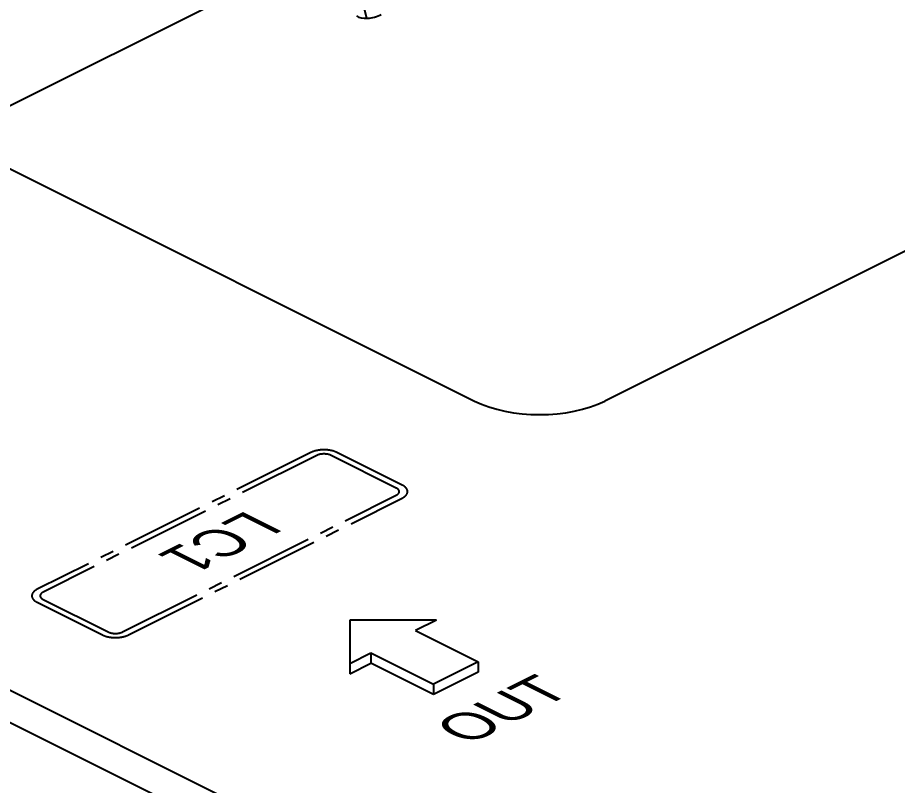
# Model space of a CAD drawing. Header units: millimetres. Extents: x 29838256 to 30236675, y -914750 to -833241.
# Drawn here: x 30209595 to 30214369, y -863309 to -859141 of the extents above; entities that cross this region are included whole.
import ezdxf
from ezdxf.enums import TextEntityAlignment as Align

# ---------------------------------------------------------------- set-up
doc = ezdxf.new("R2010")
doc.units = ezdxf.units.MM
doc.header["$LTSCALE"] = 600
doc.header["$MEASUREMENT"] = 0
doc.linetypes.add('CENTER2', pattern=[1.125, 0.75, -0.125, 0.125, -0.125])
for name, color, linetype in [('e-plan', 9, 'CONTINUOUS'), ('Parking-E', 7, 'CONTINUOUS'), ('Parking-S', 3, 'CONTINUOUS')]:
    doc.layers.add(name, color=color, linetype=linetype)
doc.styles.add('돋움', font='Dotum.TTF')

msp = doc.modelspace()

# ---------------------------------------------------------------- linework, layer by layer
at = {"layer": 'e-plan', "extrusion": (0, -0.866025, 0.5)}
for p, q in [((30209209.6, -859790.2, -10807.2), (30214633.3, -857078.4, -6110.2)), ((30218368.1, -858428.9, -8449.2), (30212781.1, -861222.4, -13287.8)), ((30209209.6, -859790.2, -10807.2), (30212073.9, -861222.4, -13287.8)), ((30209351, -862689.9, -15829.5), (30216778.9, -866403.8, -22262.3)), ((30210800.8, -863591.6, -17391.4), (30209386.4, -862884.4, -16166.4))]:
    msp.add_line(p, q, dxfattribs=at)
at = {"layer": 'e-plan', "elevation": -8890.4}
msp.add_lwpolyline([(30211451.8, -858997.2), (30211487.7, -859142.9)], dxfattribs=at)
at = {"layer": 'e-plan', "extrusion": (0.206947, -0.840936, 0.5)}
msp.add_arc((29130969.2, -4034442.9, 6970207.6), 100, 204.3664, 294.3664, dxfattribs=at)
at = {"layer": 'e-plan', "extrusion": (0, -0.866025, 0.5)}
msp.add_arc((30212427.5, -441765.1, 739196.6), 500.1, 225, 315, dxfattribs=at)
at = {"layer": 'Parking-E', "color": 6}
for p, q in [((30211397.3, -862411.2, -12328.1), (30211397.3, -862646.7, -12328.1)), ((30211868.1, -862411.2, -12327.7), (30211397.3, -862411.2, -12327.7)), ((30211753.5, -862468.6, -12427), (30212093.3, -862638.5, -12721.3)), ((30211512.4, -862589.1, -12635.7), (30211852.3, -862759, -12930)), ((30211512.4, -862589.1, -12635.7), (30211512.4, -862645, -12635.7)), ((30211397.3, -862646.7, -12735.4), (30211397.3, -862702.6, -12735.4)), ((30211852.3, -862814.9, -12930), (30211512.4, -862645, -12635.7)), ((30212093.3, -862638.5, -12721.3), (30211852.3, -862759, -12930)), ((30212093.3, -862638.5, -12721.3), (30212093.3, -862694.4, -12721.3)), ((30212093.3, -862694.4, -12740.7), (30211852.3, -862814.9, -12949.4)), ((30211852.3, -862759, -12930), (30211852.3, -862814.9, -12930))]:
    msp.add_line(p, q, dxfattribs=at)
at = {"layer": 'Parking-E', "color": 6, "extrusion": (0, -0.866025, 0.5)}
for p, q in [((30211868.1, -862411.2, -12327.7), (30211753.5, -862468.6, -12427)), ((30211868.1, -862411.2, -12327.7), (30211753.5, -862468.6, -12427)), ((30211868.1, -862411.2, -12327.7), (30211753.5, -862468.6, -12427)), ((30211868.1, -862411.2, -12327.7), (30211753.5, -862468.6, -12427)), ((30211397.3, -862646.7, -12735.4), (30211512.4, -862589.1, -12635.7)), ((30211397.3, -862702.6, -12735.4), (30211512.4, -862645, -12635.7))]:
    msp.add_line(p, q, dxfattribs=at)
at = {"layer": 'Parking-S', "color": 0, "linetype": 'CENTER2', "extrusion": (0, -0.866025, 0.5), "elevation": 739196.6}
for points in [[(30211681.7, -443030.6), (30211328.1, -442677, 0.414214), (30211186.7, -442677), (30209701.5, -444162.2, 0.414214), (30209701.5, -444303.6), (30210055.1, -444657.2, 0.414214), (30210196.6, -444657.2), (30211681.7, -443172.1, 0.414214)], [(30211649.9, -443062.5), (30211296.3, -442708.8, 0.414214), (30211218.5, -442708.8), (30209733.3, -444194, 0.414214), (30209733.3, -444271.8), (30210087, -444625.4, 0.414214), (30210164.8, -444625.4), (30211649.9, -443140.2, 0.414214)]]:
    msp.add_lwpolyline(points, format="xyb", close=True, dxfattribs=at)

# ---------------------------------------------------------------- texts
at = {"layer": 'Parking-E', "extrusion": (0, -0.866025, 0.5), "style": '돋움'}
msp.add_text('OUT', height=292.77, rotation=45, dxfattribs=at).set_placement((30212224.6, -442848.9, 740706.2), align=Align.MIDDLE_CENTER)
at = {"layer": 'Parking-S', "color": 7, "extrusion": (0, -0.866025, 0.5), "style": '돋움'}
msp.add_text('LC1', height=292.77, rotation=225, dxfattribs=at).set_placement((30210695.9, -443652.6, 739196.6), align=Align.MIDDLE)

doc.saveas('drawing.dxf')
